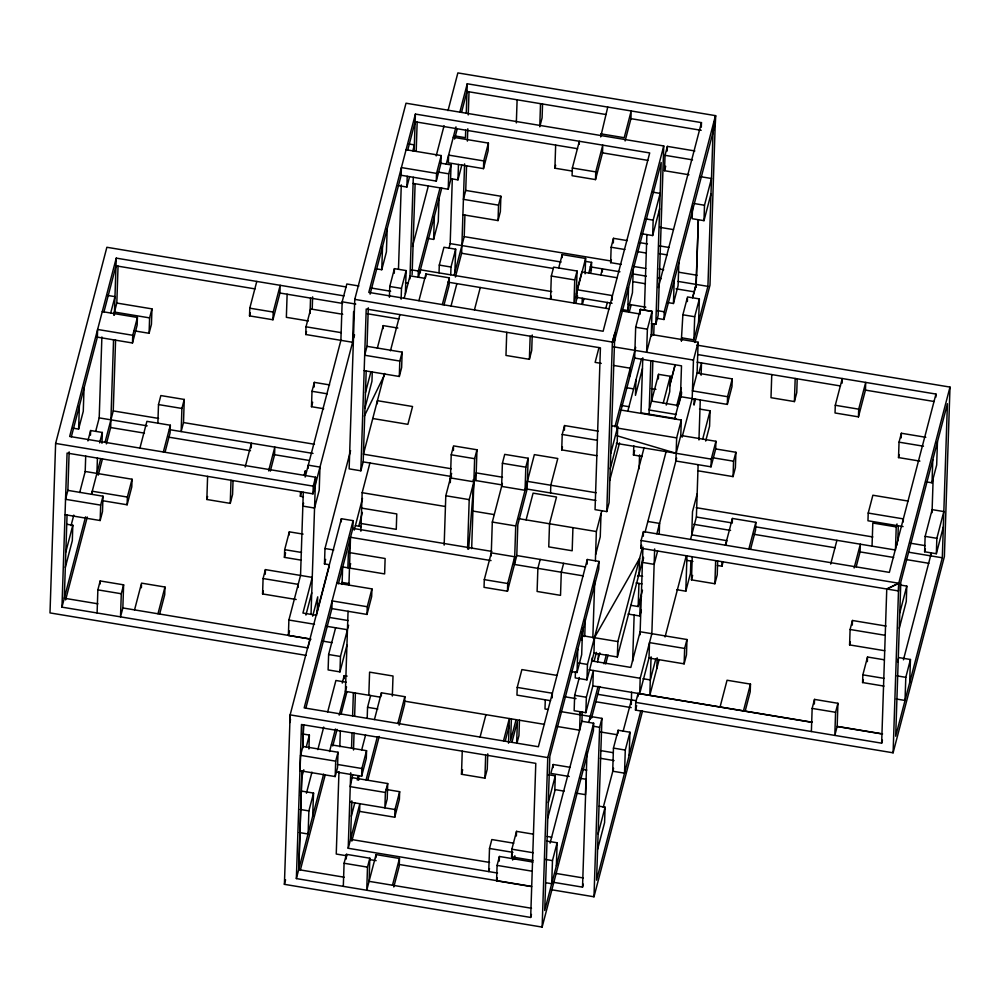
<?xml version="1.0" encoding="UTF-8"?>
<svg xmlns="http://www.w3.org/2000/svg" width="1000" height="1000" viewBox="0 0 1000 1000"><rect width="100%" height="100%" fill="white"/><g stroke="black" fill="none" stroke-linecap="round" stroke-linejoin="round"><path stroke-width="1.5" d="M656.663 318.288L663.975 319.5L715.35 123.362L715.487 115.638L457.863 72.912L448.013 110.638M346.1 286.938L106.875 247.275L55.625 443.425L50 612.913L306.087 655.375M97.1 612.975L97.863 589.862L100.188 580.95L123.612 584.837L122.85 607.95L310.212 639.012L307.875 647.925L61.962 607.15L67.075 453.075L312.987 493.85L352.587 342.275L353.612 311.462M67.05 515.037L64.3 598.237L97.9 603.812M65.037 514.7L100.162 520.525L100.675 505.125L65.537 499.3L67.875 490.375L69.15 451.863M66.963 524.288L72.812 525.262L72.312 540.675L65.312 567.413M72.75 428.137L78.612 429.1L79.375 406M84.038 388.162L83.275 411.275L78.612 429.1M79.7 492.525L85.2 471.463L85.712 456.062M90.475 435.15L90.625 430.525L102.338 432.463L101.975 443.25M92.15 494.325L92.25 491.238L127.375 497.062L127.125 504.775L102.688 500.725M96.912 473.413L97.425 458M95.7 431.287L99.2 417.887L101.888 336.95M100.087 584.025L100.188 580.95M67.875 490.375L103 496.2L102.487 511.613L100.162 520.525M106.375 443.9L110.65 427.525L113.562 339.7M114.362 315.138L116.25 258.125L343.95 295.887M105.062 442.2L113.238 410.913L115.588 340.037M113.688 315.025L116.812 303.05L118.05 266.075M123.612 584.837L121.287 593.75L120.512 616.862L122.85 607.95M97.225 337.113L132.487 342.987L132.75 335.288L137.413 317.45L102.275 311.625M85.2 471.463L132.037 479.237L131.788 486.938L127.125 504.775M137.413 317.45L137.15 325.15L132.487 342.987M133.812 330.763L149.088 333.288L149.6 317.887L151.95 308.875L116.812 303.05M141.387 587.762L141.488 584.675M151.95 308.875L151.438 324.288L149.088 333.288M157.875 423.062L158.5 404.575L160.85 395.562L184.262 399.45L183.5 422.562L181.15 431.562L181.912 408.45L184.262 399.45M134.55 609.888L141.55 583.138L164.963 587.025L164.713 594.725L159.662 614.05M139.925 448.1L146.912 421.35L170.338 425.238L170.075 432.938L165.025 452.262M233.038 480.588L232.575 494.45L230.25 503.375L206.838 499.487L207.6 476.375M230.25 503.375L231.012 480.262M272.95 319.762L273.212 312.062L280.2 285.312L279.938 293.025L272.95 319.762L249.525 315.887L249.788 308.175L256.775 281.438M251.25 447.837L251.412 443.212L245.2 466.987M296.175 599.513L262.575 593.938L263.087 578.525L265.413 569.612L312.25 577.388L302.938 613.05L316.537 615.3M265.262 574.237L265.413 569.612M287.125 294.212L286.363 317.325L308.312 320.962M301.225 560.15L284.425 557.375L284.688 549.663L289.337 531.838L303.087 534.113M289.237 534.913L289.337 531.838M310.988 639.175L288.387 635.425L288.888 620.025L300.538 575.438L303.3 492.238M582.238 712.038L581.925 721.287L593.638 723.225L593.387 730.925L542.137 927.087L284.4 884.338L290.138 714.875L341.388 518.725L353.1 520.662L352.837 528.362L338.35 583.825M303.438 496.8L300.387 496.3L300.538 491.675M352.587 342.275L305.75 334.513L306.012 326.8L310.663 308.975L342.738 314.288M298.113 587.438L298.212 584.362L263.087 578.525M310.038 313.5L310.55 298.1M305.2 473.837L305.3 470.763L304.137 475.213M312.213 309.212L312.613 296.887M308.163 468.237L308.263 465.163L319.975 467.1L319.212 490.213L314.55 508.05L302.838 506.1L303.612 503.137M323.713 408.725L311.488 406.7L312 391.287L314.337 382.375L329.613 384.913M296.363 878.575L301.475 724.5L535.788 763.363L530.675 917.438L296.363 878.575L323.663 774.087M302.9 746.413L300.562 755.337L300.05 770.738L335.188 776.562L337.512 767.65L338.025 752.25L302.9 746.413L303.612 724.85M314.175 387L314.337 382.375M298.688 869.663L301.962 771.05L298.812 869.688L344.137 877.2M302.725 747.938L303.5 724.825M312.987 493.85L313.25 486.15L315.575 477.225L69.662 436.45L116.25 258.125M311.025 614.362L315.575 477.225M308.913 748.95L309.375 735.075L301.988 733.85M300.562 795.575L301.725 791.112L313.55 793.075L308.888 810.913L308.125 834.013L299.225 832.537M317.2 612.263L317.712 596.862L312.663 616.175M313.55 793.075L312.663 816.162M328.862 564.65L324.475 563.913L324.988 548.513L350.562 450.613M335.613 627.762L328.625 654.513L328.113 669.925L339.95 671.888L346.938 645.138M331.875 608.612L332.125 600.9L367.262 606.737L367 614.438L331.875 608.612L305.887 708.062M358.913 285.988L346.825 283.988L342.163 301.812L340.887 340.337L305.163 477.05M341.287 521.8L341.388 518.725M335.188 776.562L335.7 761.162L338.025 752.25M342.062 584.425L342.625 567.475M339.95 671.888L340.45 656.475L347.45 629.725L326.575 626.275M338.975 771.625L336.25 854.038L346.987 855.825M339.8 746.75L340.325 731.2M651.413 323.638L655.8 324.363L658.138 315.45L663.75 145.963L406.012 103.212L354.762 299.375L349.137 468.862L360.85 470.8L363.175 461.887L366.2 370.975M344.1 678.763L344.2 675.638L347.125 676.125M347.887 567.8L348.4 552.388L350.35 544.963M348.062 611.237L345.4 691.363L380.525 697.188M348.925 585.05L350.513 537.288L491.037 560.588M343.312 886.363L344.087 863.25L346.413 854.338L369.837 858.225L369.062 881.338L531.487 908.263M346.262 858.962L346.413 854.338M497.512 873.037L348.212 848.275L350.712 772.775M351.538 748.125L352.05 732.712M352.612 715.775L353.375 692.663M360.85 470.8L366.213 309.012L600.425 347.85L595.05 509.637L606.763 511.575L609.087 502.663L614.837 333.2L663.75 145.963M351.825 800.837L350.538 839.362L489.538 862.412M352.587 777.725L387.713 783.55L387.2 798.962L384.875 807.875L385.387 792.475L350.25 786.65L352.688 774.65M353.5 750L354.062 733.05M354.625 716.1L355.4 692.987M360.875 531.225L362.163 492.7L369.925 462.987M364.175 370.65L399.3 376.475L399.812 361.062L364.688 355.238L367.013 346.325L368.288 307.8M358.6 780.263L358.762 775.638M372.262 371.962L371.962 381.213L364.975 407.962M351.838 841.125L359.6 811.4L359.862 803.7L348.212 848.275M335.675 771.912L361.637 776.225L361.887 768.512L366.55 750.688L331.425 744.862M377.312 403.762L377.413 400.688L412.55 406.512L407.887 424.338L372.75 418.512M375.9 268.75L381.763 269.713L382.525 246.6M367.2 718.1L367.55 707.312L370.662 695.425M366.55 750.688L366.3 758.388L361.637 776.225M336.788 583.075L371.925 588.9L371.662 596.6L367 614.438M368.825 695.25L369.588 672.138L393.013 676.012L392.337 696.05M383.125 328.688L383.225 325.613L397.863 328.038M387.188 228.775L386.413 251.887L381.763 269.713M369.837 858.225L367.5 867.138L366.737 890.25L376.062 854.587L399.475 858.475L399.225 866.175L393.787 886.975M389.412 297.262L389.762 286.475L394.425 268.637L406.138 270.575L405.375 293.688M394.275 273.263L394.425 268.637M375.95 857.663L376.062 854.587M381.325 695.888L381.425 692.8L404.85 696.688L404.588 704.388L399.15 725.188M401.163 175.275L401.413 167.575L436.55 173.4L436.287 181.1L401.163 175.275L370.1 294.163M398.475 269.137L401.275 184.887M401.125 299.2L401.475 288.412L406.138 270.575M398.088 185.588L406.875 187.05L407.225 176.262M367.013 346.325L402.15 352.15L401.637 367.562L399.3 376.475M409.925 278.938L413.3 177.25M414.162 151.05L415.4 114.075L649.712 152.938L603.125 331.25L368.8 292.4L415.4 114.075M412.1 274.65L415.112 183.738M416.188 151.387L417.163 122.112M359.6 811.4L394.738 817.225L394.988 809.525L399.65 791.688L385.9 789.412M399.65 791.688L399.387 799.4L394.738 817.225M418.125 277.175L418.325 271.012L439.963 188.225M420.3 272.887L420.4 269.8L551.75 291.588M425.812 277.038L425.913 273.962L449.338 277.85L449.075 285.55L444.025 304.862M427.75 238.45L433.612 239.412L434.375 216.3M439.038 198.475L438.263 221.588L433.612 239.412M406.075 149.738L441.213 155.562L440.95 163.275L436.287 181.1M439.038 272.787L439.288 265.087L443.95 247.25L455.662 249.2L454.888 272.312M413.1 183.412L448.225 189.237L448.738 173.825L451.062 164.913L440.375 163.137M451.062 164.913L450.55 180.325L448.225 189.237M449 248.075L450.175 243.612L452.312 178.9M450.737 274.738L451 267.025L455.662 249.2M444.162 545.125L445.8 495.75L451.625 473.45M450.637 178.65L457.962 179.862L458.462 164.45M450.3 482.575L451.225 454.8L453.55 445.887L476.975 449.775L475.95 480.588M453.4 450.513L453.5 447.425M455.412 277.038L461.625 253.263L464.588 163.9M465.712 130L465.462 137.7L455.213 136M466.275 113.05L467.25 83.775L701.45 122.613L701.3 127.238M454.113 275.275L464.212 236.637L464.925 215.075M462.9 214.737L498.038 220.575L498.537 205.162L463.413 199.338L465.737 190.425L466.562 165.763M467.375 141.113L467.788 128.787M468.25 114.925L469.012 91.812M467.575 549.012L469.212 499.625L476.2 472.887L502.5 477.238M487.75 753.838L487.238 769.237L484.9 778.162L461.488 774.275L462.25 751.162M483.738 160.925L448.612 155.1L448.35 162.812L483.488 168.637L483.738 160.925L488.4 143.1L453.263 137.275M471.662 548.663L474.637 458.688L476.975 449.775M488.4 143.1L488.137 150.8L483.488 168.637M507.463 591.213L507.725 583.513L514.712 556.763L491.287 552.875L484.3 579.625L484.038 587.337L507.463 591.213L516.788 555.55L517.8 524.738L527.125 489.075L528.15 458.25L504.725 454.375L502.4 463.288L501.625 486.4L525.05 490.288L525.812 467.175L528.15 458.25M465.737 190.425L500.875 196.25L500.363 211.65L498.038 220.575M491.188 555.962L492.312 522.062L502.4 483.425M484.9 778.162L485.675 755.05M513.787 843.2L491.825 839.55L489.5 848.475L488.738 871.575L489.513 868.612M506.737 332.325L505.975 355.438L529.388 359.312L531.725 350.4L532.238 334.988M516.337 122.9L517.112 99.787M531.7 886.625L496.575 880.8L497.088 865.387L499.412 856.475L533.013 862.038M499.263 861.087L499.412 856.475M508.525 743.2L509.338 718.55L503.512 740.837M550.538 492.95L550.8 485.25L557.788 458.5L534.362 454.625L515.725 525.95L514.45 564.462L583.25 575.875M511.362 718.875L510.65 740.45L516.087 719.65M532.987 860.45L511.6 856.9L511.863 849.2L516.512 831.363L533.312 834.15M557.013 675.413L521.888 669.587L517.225 687.412L516.962 695.113L550.575 700.688M512.663 860.062L512.762 856.975M516.663 742.975L517.388 721.4L511.95 742.212M529.388 359.312L530.163 336.2M514.738 858.85L514.837 855.763M519.45 720.188L518.95 735.6L517 743.025M540.525 103.675L539.763 126.788L542.087 117.875L542.55 104M516.362 835.987L516.512 831.363M576.3 294.125L577.062 271.025L553.65 267.137L551.312 276.05L550.55 299.163L551.325 296.188M572.463 171.112L554.9 168.2L555.662 145.087M545.288 699.725L544.987 708.962L548.038 709.475M562.1 257.65L562.2 254.587L585.612 258.463L585.112 273.8M542.137 927.087L547.762 757.6L599.012 561.438L587.3 559.5L538.375 746.737L304.175 707.9L353.1 520.662M552.2 697.862L552.35 693.238L517.225 687.412M596.838 455.712L561.712 449.888L562.225 434.475L564.55 425.562L598.15 431.138M579.237 144.35L579.338 141.263L572.35 168.012L572.087 175.712L595.513 179.6L602.5 152.85L602.762 145.15L595.763 171.9L595.513 179.6M553.088 767.6L553.188 764.513L569.987 767.3M564.4 430.188L564.55 425.562M546.888 841.075L557.137 842.775L552.475 860.6L551.712 883.713L545.85 882.738M547.962 774.65L555.288 775.863L554.775 791.263L547.788 818.012M577.062 271.025L574.738 279.938L573.975 303.05L585.612 258.463M556.362 865.888L557.137 842.775M616.987 277.738L581.85 271.913L577.188 289.75L576.938 297.45L612.062 303.275M572.938 527.65L572.175 550.763L548.75 546.888L549.525 523.775L556.512 497.025L533.088 493.137L526.1 519.888M582.062 304.363L582.263 298.2M579.312 677.487L574.663 695.312L574.15 710.725L585.85 712.663L592.85 685.913L593.35 670.512L586.362 697.262L585.85 712.663M575.438 671.737L575.237 677.9L586.95 679.85L593.938 653.1L594.45 637.688L639.612 558.337L639.1 573.737L637.575 576.425M571.163 671.525L577.025 672.5L577.788 649.388M591.325 270.238L591.587 262.375L585.737 261.413M582.45 631.562L581.675 654.675L577.025 672.5M580.212 711.712L579.6 730.2L556.688 726.4M581.575 640.212L582.737 635.75L582.987 628.1M600.675 136.912L607.762 107.075M584.738 636.538L585.3 619.587M587.15 564.125L587.3 559.5M586.95 679.85L587.45 664.438L644.112 447.575M602.3 271.95L602.4 268.863L600.85 274.812M553.462 882.312L582.525 887.138L587.025 751.8M590.125 719.513L590.112 716.413M592.062 660.962L592.175 657.887M592.837 637.85L594.725 580.85M595.388 560.812L596.362 531.538L601.812 510.688M599.012 561.438L598.75 569.15L549.825 756.388L544.725 910.462L593.638 723.225M601.025 513.713L600.25 536.825L595.6 554.65M621.325 264.425L610.638 262.65L611.15 247.237L613.475 238.325L627.225 240.6M598.237 658.875L598.387 654.25M613.325 242.95L613.475 238.325M612.175 300.188L612.325 295.575L577.188 289.75M551.025 889.663L593.987 896.787L599.612 727.288L601.938 718.375L581.062 714.912M606.763 511.575L612.388 342.088L614.837 333.2L612.388 342.088L354.762 299.375M601.938 718.375L596.575 880.163L640.837 710.763M599.175 806.213L605.087 807.188L604.587 822.6L597.587 849.35M611.862 425.75L617.712 426.712L617.2 442.125L610.212 468.875M625.112 140.95L630.938 118.663L631.188 110.962L624.2 137.713L600.775 133.825M621.875 309.538L627.788 310.512L628.55 287.4M613.462 748.1L612.7 771.213L624.525 773.175L625.288 750.062L629.95 732.225L618.125 730.263L613.462 748.1L625.288 750.062M593.938 653.1L617.35 656.988L617.863 641.575L642.362 547.825M618.025 733.35L618.125 730.263M633.212 269.575L632.45 292.688L627.788 310.512M630 375.9L630.25 368.2L613.45 365.412M616.638 427.038L634.663 358.062L635.675 327.25L640.337 309.413L652.05 311.363L651.275 334.475L646.625 352.3L647.387 329.188L652.05 311.363L640.312 309.513M642.262 456.463L633.475 455L633.775 445.763M635.962 379.963L635.45 395.375L642.438 368.625M640.188 314.037L640.337 309.413M629.188 755.337L629.95 732.225M631.3 704.525L631.587 692.175M632.612 661.363L634.15 615.138M639.125 468.775L639.575 454.913M640.962 413.312L642.8 357.837M644.388 310.075L646.888 234.575M630.875 605.325L638.188 606.538L638.95 583.425M696.975 345.125L950 387.088L944.375 556.575L893.1 752.812L635.487 710.1L635.737 702.387L638.088 693.388L812.212 722.262M898.487 590.95L640.875 548.225L641.125 540.513L643.462 531.6L889.362 572.388L935.962 394.062L697.738 354.562M628.075 614.05L639.788 615.988L640.3 600.575L641.462 596.125M640.825 233.588L652.65 235.55L653.162 220.138L660.15 193.4L652.825 192.188M637.962 696.562L638.062 693.475M640.037 634.837L642.95 547.013M643.3 536.225L643.462 531.6M654.65 548.95L651.85 633.7L640.2 678.275L639.688 693.688L649 658.025L649.513 642.613L684.65 648.438L684.137 663.85L649 658.025M649.05 414.625L650.837 360.7M651.663 336.037L652.062 323.713M652.862 361.025L651.538 401.087L678.35 405.538M653.737 334.837L654.087 324.05M655.8 324.363L661.175 162.575L614.575 340.9L612.388 342.088L614.575 340.9M688.962 174.762L664.525 170.712L665.037 155.312L667.375 146.387L694.862 150.95M658.375 378.963L658.525 374.338L670.238 376.275L669.725 391.688L666.225 405.062M667.212 151.012L667.375 146.387M651.075 656.812L649.8 695.325L659.15 659.55M663.975 319.5L664.237 311.788L715.487 115.638L709.987 285.15L695 342.488M659.212 534.2L659.575 523.413L647.862 521.475M656.787 668.575L657.15 657.8M667.575 302.525L673.438 303.5L674.2 280.387M678.863 262.55L678.088 285.663L673.438 303.5M681.3 420.062L676.65 437.887L675.875 461L711.012 466.825L715.662 449L715.925 441.287L680.788 435.462L681.3 420.062L620.175 409.925M681.325 340.863L682.875 314.788L687.525 296.95L699.362 298.913L698.587 322.025M687.375 301.575L687.475 298.488M692.562 206.375L692.163 218.7L703.988 220.662L710.975 193.912M682.1 337.887L693.925 339.85L694.7 316.737L699.362 298.913M676.725 589.688L685.8 591.188L686.975 555.75M651.275 334.475L698.125 342.238L693.462 360.075L692.188 398.587L682.087 437.225M696.1 287.5L698.35 219.7L696.075 284.4L692.588 297.775L696.2 284.413M694.212 398.925L694 405.087L695.55 399.137M591.525 660.9L630.812 667.425L640.138 631.75L686.975 639.525L686.462 654.925L684.137 663.85M690.863 561.038L690.45 573.362L685.8 591.188M634.663 358.062L681.5 365.838L680.475 396.65L727.312 404.412L727.575 396.712L692.438 390.887L697.1 373.05L698.125 342.238M717.675 560.95L717.225 574.825L714.887 583.737L691.475 579.85L692.237 556.737M703.988 220.662L704.5 205.25L711.488 178.5L699.775 176.562M690.562 539.3L696.388 517.013L698.125 464.625M698.95 439.963L700.275 399.913M701.1 375.25L701.5 362.925L698.787 373.325M693.925 339.85L707.913 286.363L713.025 132.275L715.487 115.638L713.025 132.275M699.513 409.038L710.088 410.8L709.575 426.2L705.688 441.062M711.012 466.825L711.263 459.125L715.925 441.287M714.887 583.737L715.662 560.625M717.362 565.438L721.95 566.2L722.1 561.575M697.1 373.05L732.225 378.888L731.975 386.587L727.312 404.412M697.925 470.788L733.05 476.613L733.562 461.2L735.9 452.287L716.038 448.988M732.262 523.075L732.412 518.45L755.837 522.337L755.575 530.037L750.537 549.35M735.9 452.287L735.387 467.688L733.05 476.613M720.062 706.975L727.05 680.238L750.475 684.112L750.212 691.825L745.163 711.137M771.762 374.575L771 397.688L794.412 401.575L796.75 392.663L797.212 378.787M794.412 401.575L795.188 378.462M811.388 731.525L812.15 708.413L814.513 699.4L837.925 703.288L837.163 726.4L834.812 735.4L835.575 712.288L837.925 703.288M814.35 704.025L814.513 699.4M842.125 383.15L842.275 378.525L835.288 405.275L835.037 412.975L858.45 416.863L865.45 390.112L865.7 382.413L858.713 409.162L858.45 416.863M884.712 650.725L849.587 644.9L850.1 629.487L852.45 620.487L886.05 626.062M852.3 625.112L852.45 620.487M856.2 566.763L860.075 551.9L860.337 544.2L854.125 567.975M883.975 686.1L862.588 682.55L862.85 674.85L867.513 657.013L884.312 659.8M908 501.05L872.875 495.225L868.213 513.062L867.962 520.763L903.088 526.587M867.35 661.637L867.513 657.013M872.038 546.138L872.812 523.025L896.225 526.912L895.462 550.025L755.962 526.888M635.737 702.387L881.65 743.175L886.762 589.087L898.75 583.237L950 387.088M919.912 461.112L898.525 457.575L899.038 442.163L901.375 433.25L925.812 437.3M897.788 541.1L898.3 525.7M901.213 437.875L901.375 433.25M893.1 752.812L898.75 583.237L641.125 540.513M903.25 521.962L903.35 518.888L868.213 513.062M900.938 585.125L906.787 586.1L906.275 601.5L899.287 628.25M897.575 662.013L898.75 657.562L910.45 659.5L905.8 677.337L905.025 700.45L896.25 698.988M909.688 682.613L910.45 659.5M924.625 551.775L925.138 536.375L932.125 509.625L943.838 511.562L936.85 538.312L936.338 553.725L924.625 551.775L925.4 548.8M926.162 481.838L932.013 482.812L932.788 459.7M930.588 555.85L930.7 552.762M932.025 512.7L933.2 477.262M935.863 397.137L935.962 394.062M937.45 441.863L936.675 464.975L932.013 482.812M942.3 557.788L947.412 403.713L900.8 582.112L895.688 736.2L942.3 557.788L909.212 552.3M898.475 591.038L898.75 583.237L886.787 589M450.1 482.512L450.45 477.912L473.875 481.8L468.612 549.188M71.325 436.812L97.362 337.163L97.613 329.462L132.75 335.288M103.963 311.9L116 265.837L254.988 288.888M110.7 313L114.975 296.65L107.662 295.438M87.912 440.925L90.625 430.525M71.05 525.612L73.8 515.087M65.825 552.013L72.812 525.262M99.612 442.863L102.338 432.463M61.962 607.15L85.562 516.862M91.463 494.25L100.787 458.55M65.612 599.913L87.275 517.025M98.212 475.163L102.487 458.787M100.675 505.125L103 496.2M127.375 497.062L132.037 479.237M163.337 451.987L170.338 425.238M157.975 613.775L164.963 587.025M249.525 315.887L250.312 312.913M206.838 499.487L207.613 496.512M268.612 470.875L274.825 447.1L274.575 454.8L270.3 471.15M305.75 334.513L306.525 331.538M262.575 593.938L263.35 590.962M311.488 406.7L312.663 402.238M284.425 557.375L285.587 552.913M300.387 496.3L301.55 491.838M353.762 337.825L354.538 334.85M407.762 150.013L415.138 121.775L577.612 148.725M412.825 150.838L414.375 144.887L408.512 143.925M288.387 635.425L289.55 630.975M406.875 187.05L409.588 176.65M305.912 615.075L311.737 592.788M365.487 392.55L370.913 371.75M377.325 348.2L383.225 325.613M324.475 563.913L325.65 559.4M412.525 246.438L428.3 186.088M436.188 155.9L444.062 125.725M316.425 615.237L329.387 565.6M290.538 719.587L289.762 722.562L290.138 714.875L547.762 757.6M436.55 173.4L441.213 155.562M384.525 373.488L363.438 454.188L451.25 468.738M390.45 350.812L399.925 314.55M404.2 298.15L410.025 275.863L425.138 278.363M446.25 164.137L455.988 126.875M459.875 112.013L467.25 83.775M418.462 277.225L441.75 188.075M454.562 139.037L457.287 128.625M461.55 112.287L466.987 91.475L605.988 114.525M354.225 530.1L362.488 498.488M399.812 361.062L402.15 352.15M358.825 525.962L362.375 512.388M418.925 300.712L425.913 273.962M349.487 568.1L350.65 563.638M306.262 746.963L309.375 735.075M303.812 769.8L301.762 777.212M457.962 179.862L461.838 165M347.837 628.25L348.612 625.275M306.45 793.188L311.95 772.15M317.838 749.613L323.725 727.062M327.663 712.038L335.9 680.487L346.15 682.188M284.4 884.338L285.575 879.812M342.262 683.062L344.2 675.638M442.337 304.587L449.338 277.85M367.262 606.737L371.925 588.9M329.55 751.55L335.438 729.013M339.188 715.138L346.562 686.9M300.413 869.812L325.262 774.688M332.762 746L337.1 729.388M341.05 714.287L346.962 691.637M451.05 305.912L456.875 283.625M498.537 205.162L500.875 196.25M474.462 309.8L480.288 287.512M361.662 750.013L365.6 734.95M357.25 780.037L358.425 775.575M374.438 719.55L381.425 692.8M351.312 816.25L354.8 802.875M366.075 779.925L377.337 736.825M367.8 780.037L379.2 736.425M397.85 723.438L404.85 696.688M385.387 792.475L387.713 783.55M554.9 168.2L555.675 165.225M392.488 885.212L399.475 858.475M558.7 267.962L562.2 254.587M575.65 303.325L577.6 295.887M588.875 272.787L591.587 262.375M582.4 304.413L583.95 298.475M590.55 273.212L591.337 270.087M461.488 774.275L462.65 769.812M480.1 736.95L485.925 714.663M561.712 449.888L562.487 446.912M610.638 262.65L611.413 259.675M540.2 559.438L537.875 568.35L537.1 591.462L560.525 595.35L561.287 572.238L563.625 563.325M605.812 308.3L607.375 302.362M599 347.512L595.125 362.375L601.237 363.387M505.2 741.112L509.087 726.25M664.525 170.712L665.688 166.262M629.237 312.188L631.175 304.75M652.65 235.55L659.638 208.8M614.925 426.85L635.688 347.388M496.575 880.8L497.35 877.825M610.725 453.462L617.712 426.712M658.35 287.562L701.45 122.613M609.688 480.55L619.525 442.875M627.788 411.238L641.4 359.162M511.6 856.9L512.375 853.925M633.475 455L634.637 450.55M553.188 764.513L550.862 773.438L569.188 776.475M658.525 374.338L649.2 410L676.4 414.513M548.3 802.6L555.288 775.863M580.887 711.825L580.112 714.788L560.262 711.5M594.087 661.3L596.425 652.375M663.238 403.025L670.238 376.275M530.675 917.438L531.462 914.463M550.087 843.138L581.925 721.287M597.463 661.838L599.812 652.837M669.675 385.45L675.113 364.637M669.663 386L675.15 364.963M681.438 340.913L682.225 337.912M588.675 722.375L598.088 686.363M603.975 663.8L606.337 654.775M591.538 718.125L599.8 686.538M605.688 663.988L608.05 654.963M676.65 405.975L681.363 387.938M640.875 548.225L641.65 545.25M645.138 531.875L666.325 450.788M674.575 419.212L681.637 392.188M678.838 404.35L681.6 393.787M617.35 656.988L643.425 557.225M642.825 560.938L643.6 557.962M680.788 435.462L676.137 453.3L616.788 435.712M656.85 533.812L676.65 458.038M638.188 606.538L642.463 590.188M639.788 615.988L641.35 610.037M657.638 550.988L654.15 564.362L642.438 562.413M582.525 887.138L583.312 884.163M603.25 807.375L613.587 768.25M623.175 731.087L631.45 699.9M598.1 833.938L605.087 807.188M702.712 439.025L710.088 410.8M635.487 710.1L636.65 705.638M697.163 493.9L692.5 511.725L691.737 534.837L726.862 540.662L725.7 545.125M655.75 659.112L650.312 679.925L642.987 678.713M593.987 896.787L642.513 711.05M727.575 396.712L732.225 378.888M665.05 636.975L686.287 555.688M691.475 579.85L692.638 575.4M684.65 648.438L686.975 639.525M725.425 545.2L732.412 518.45M721.95 566.2L723.112 561.737M748.85 549.075L755.837 522.337M743.475 710.863L750.475 684.112M830.7 564.087L836.912 540.312M849.587 644.9L850.375 641.9M898.525 457.575L899.312 454.6M896.225 526.912L897.013 523.938M896.625 545.562L897.4 542.587M862.588 682.55L863.375 679.575M899.8 612.85L906.787 586.1M881.65 743.175L882.425 740.2M903.425 659.825L931.375 552.875M936.338 553.725L943.325 526.975M364.338 416.1L384.812 374.188M630.938 118.663L701.188 130.312M665.037 155.312L692.537 159.863M602.5 152.85L647.825 160.362M572.35 168.012L595.763 171.9M694.15 203.538L704.5 205.25M438.05 172.062L448.738 173.825M645.763 218.912L653.162 220.138M659.75 227.325L673.487 229.6M639.438 242.625L647.45 243.888M659.675 245.912L668.838 247.438M659.412 253.625L667.05 254.887M611.15 247.237L624.888 249.525M637.112 251.55L646.275 253.062M464.212 236.637L611.3 261.038M659.15 268.975L663.688 269.725M678.838 272.238L697.013 275.25M633.55 266.45L645.763 268.475M450.175 243.612L561.163 262.025M590.175 266.837L619.963 271.775M633.138 273.962L646.312 276.15M658.312 278.137L661.325 278.637M677.95 281.388L707.913 286.363M461.625 253.263L553.263 268.463M633.212 281.712L645.45 283.75M676.05 288.825L694.412 291.863M551.312 276.05L574.738 279.938M439.288 265.087L451 267.025M628.25 304.275L645.812 307.188M682.875 314.788L694.7 316.737M411 269.8L418.325 271.012M656.912 310.575L664.237 311.788M447.8 282.125L609.1 308.875M621.325 310.9L639.65 313.938M405.387 282.838L408.312 283.325M389.762 286.475L401.475 288.412M635.675 327.25L647.387 329.188M371 287.987L390.637 291.25M342.163 301.812L355.763 304.075M613.525 346.812L693.462 360.075M279.938 293.025L342.575 303.412M697.113 362.2L840.512 385.975M865.45 390.112L934.175 401.512M367.212 313.712L398.938 318.975M249.788 308.175L273.212 312.062M835.288 405.275L858.713 409.162M306.012 326.8L341.138 332.638M651.325 388.6L655.913 389.363M626 387.612L633.638 388.888M114.462 312.062L149.6 317.887M899.038 442.163L923.475 446.213M621.337 405.45L628.975 406.712M640.975 412.85L676.1 418.675M617.038 428.013L676.65 437.887M312 391.287L327.275 393.825M712.188 457.65L733.562 461.2M562.225 434.475L597.35 440.3M616.325 443.387L711.263 459.125M158.5 404.575L181.912 408.45M451.225 454.8L474.637 458.688M502.4 463.288L525.812 467.175M925.138 536.375L936.85 538.312M113.238 410.913L158.575 418.425M183.5 422.562L314.462 444.275M696.225 507.675L872.837 536.962M910.013 543.125L925.288 545.662M527.375 481.362L596.125 492.762M99.2 417.887L147.175 425.838M169.438 429.625L313.012 453.438M696.388 517.013L731.525 522.837M363.175 461.887L451.562 476.538M472.9 480.075L502.238 484.95M527.125 489.075L595.875 500.475M110.65 427.525L144.462 433.137M169.062 437.212L250.512 450.725M273.575 454.55L308.925 460.412M693.65 524.3L730.562 530.425M753.625 534.25L835.125 547.762M860.075 551.9L893.675 557.475M905.9 559.5L928.812 563.3M445.8 495.75L469.212 499.625M362.163 492.7L444.9 506.425M472.475 511L493.925 514.55M518.438 518.612L596.362 531.538M55.625 443.425L313.25 486.15M492.312 522.062L515.725 525.95M686.812 560.375L692.925 561.388M361.65 508.113L396.775 513.938L396.262 529.338L361.138 523.513M355.387 525.638L361.25 526.613M638.075 575.538L642.613 576.287M352.837 528.362L491.838 551.413M516.788 555.55L585.575 566.962M636.025 582.938L641.975 583.925M850.1 629.487L885.225 635.312M324.988 548.513L333.762 549.963M350 552.688L385.125 558.513L384.625 573.925L342.038 566.825M484.3 579.625L507.725 583.513M284.688 549.663L301.488 552.45M341.85 582.388L349.45 583.65M897.013 675.875L905.8 677.337M862.85 674.85L884.237 678.388M582.737 635.75L617.863 641.575M330.125 617.562L348.263 620.562M578.675 662.987L587.45 664.438M288.888 620.025L314.513 624.275M588.962 669.775L640.2 678.275M97.863 589.862L121.287 593.75M812.15 708.413L835.575 712.288M837.163 726.4L882.487 733.913M323.05 641.175L332.088 642.675M592.85 685.913L812.175 722.35M837.138 726.488L882.463 734M597.737 694.312L635.8 700.625M328.625 654.513L340.45 656.475M574.663 695.312L586.362 697.262M595.975 701.762L631.2 707.6M563.825 696.6L576.038 698.625M593.75 726.325L599.612 727.288M600.638 732L617.438 734.788M404.525 701.162L544.475 724.375M367.55 707.312L377.8 709.013M600.55 750.588L612.775 752.613M600.3 758.288L614.05 760.575M582.212 769.325L586.788 770.088M579.888 778.25L585.988 779.262L585.475 794.663L576.312 793.15M554.938 789.6L564.1 791.125M300.562 755.337L335.7 761.162M337.45 764.463L361.887 768.512M349.75 802.05L394.988 809.525M547.062 836.438L551.65 837.188M300.025 809.438L308.888 810.913M511.863 849.2L533.237 852.75M489.5 848.475L512.925 852.35M545.163 859.388L552.475 860.6M556.038 873.438L583.237 877.95M497.088 865.387L532.212 871.213M370 859.638L376.138 860.65M399.15 864.475L531.087 886.35M344.087 863.25L367.5 867.138"/></g></svg>
